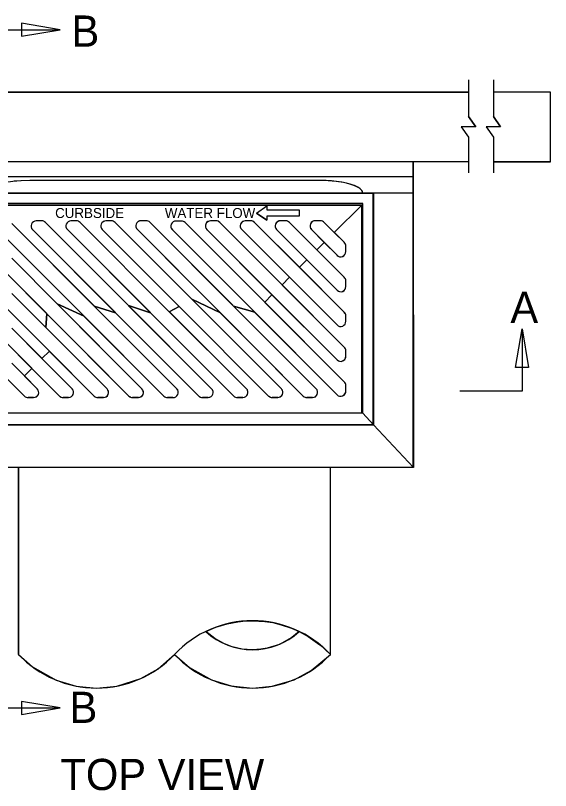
# Model space of a CAD drawing. Extents: x 2.3 to 15.4, y 0.6 to 10.3.
# Drawn here: x 3.376 to 5.521, y 1.965 to 5.071 of the extents above; entities that cross this region are included whole.
import ezdxf

# ---------------------------------------------------------------- set-up
doc = ezdxf.new("R2010")
doc.units = 0
for name, color, linetype in [('SD_P_Dimension Lines', 7, 'Continuous'), ('SD_P_Dimension Text', 7, 'Continuous'), ('SD_P_Prop Object Lines', 7, 'Continuous'), ('SD_P_Shading', 7, 'Continuous'), ('SD_P_Subtitles', 7, 'Continuous'), ('SD_X_Exist Object Lines', 7, 'Continuous')]:
    doc.layers.add(name, color=color, linetype=linetype)

msp = doc.modelspace()

# ---------------------------------------------------------------- linework, layer by layer
at = {"layer": 'SD_P_Dimension Lines'}
for p, q in [((3.5554, 5.014), (3.3994, 5.04)), ((3.3994, 5.04), (3.3994, 4.988)), ((3.3054, 5.014), (3.5554, 5.014)), ((3.3994, 4.988), (3.5554, 5.014)), ((5.381, 3.66), (5.407, 3.816)), ((5.407, 3.816), (5.407, 3.566)), ((5.407, 3.816), (5.433, 3.66)), ((5.433, 3.66), (5.381, 3.66)), ((5.407, 3.566), (5.157, 3.566)), ((3.5554, 2.296), (3.3994, 2.322)), ((3.3994, 2.322), (3.3994, 2.27)), ((3.3054, 2.296), (3.5554, 2.296)), ((3.3994, 2.27), (3.5554, 2.296))]:
    msp.add_line(p, q, dxfattribs=at)
at = {"layer": 'SD_P_Prop Object Lines'}
for p, q in [((5.1921, 4.764), (2.8339, 4.764)), ((5.521, 4.764), (5.2923, 4.764)), ((5.521, 4.485), (5.521, 4.764)), ((5.1921, 4.485), (2.8339, 4.485)), ((4.971, 3.26), (4.971, 4.485)), ((5.521, 4.485), (5.2923, 4.485)), ((4.971, 4.424), (3.055, 4.424)), ((4.593, 4.41), (3.433, 4.41)), ((4.971, 4.359), (3.055, 4.359)), ((4.81, 3.43), (4.81, 4.359)), ((4.768, 4.317), (3.258, 4.317)), ((4.768, 3.477), (4.768, 4.317)), ((4.764, 4.311), (3.263, 4.311)), ((4.764, 3.478), (4.764, 4.311)), ((3.361, 4.237), (4.023, 3.575)), ((3.4813, 4.2481), (3.4593, 4.2481)), ((3.496, 4.242), (4.162, 3.575)), ((3.6203, 4.2481), (3.5983, 4.2481)), ((3.635, 4.242), (3.992, 3.883)), ((3.7603, 4.2481), (3.7383, 4.2481)), ((3.775, 4.242), (4.083, 3.934)), ((3.9004, 4.2484), (3.8784, 4.2484)), ((3.9147, 4.2423), (4.582, 3.575)), ((4.0412, 4.2471), (4.0192, 4.2471)), ((4.056, 4.241), (4.694, 3.603)), ((4.1802, 4.2481), (4.1582, 4.2481)), ((4.195, 4.242), (4.694, 3.742)), ((4.3192, 4.2481), (4.2972, 4.2481)), ((4.334, 4.242), (4.694, 3.882)), ((4.4592, 4.2481), (4.4372, 4.2481)), ((4.474, 4.242), (4.694, 4.022)), ((4.5992, 4.2481), (4.5779, 4.2486)), ((4.614, 4.242), (4.694, 4.162)), ((3.444, 4.213), (4.111, 3.546)), ((3.584, 4.213), (4.251, 3.546)), ((3.724, 4.213), (4.032, 3.905)), ((3.865, 4.213), (4.53, 3.546)), ((4.005, 4.212), (4.665, 3.551)), ((4.143, 4.213), (4.665, 3.691)), ((4.283, 4.213), (4.665, 3.831)), ((4.423, 4.213), (4.665, 3.97)), ((4.563, 4.213), (4.665, 4.11)), ((3.332, 4.186), (3.971, 3.546)), ((4.7006, 4.1248), (4.7006, 4.1468)), ((3.361, 4.098), (3.724, 3.734)), ((3.332, 4.046), (3.672, 3.706)), ((4.7006, 3.9848), (4.7006, 4.0068)), ((3.361, 3.957), (3.634, 3.684)), ((4.083, 3.934), (4.442, 3.575)), ((3.332, 3.906), (3.692, 3.546)), ((3.993, 3.884), (4.302, 3.575)), ((4.032, 3.905), (4.391, 3.546)), ((4.7006, 3.8457), (4.7006, 3.8677)), ((3.361, 3.818), (3.603, 3.575)), ((3.332, 3.767), (3.552, 3.546)), ((3.724, 3.734), (3.883, 3.575)), ((4.7006, 3.7058), (4.7006, 3.7278)), ((3.671, 3.706), (3.831, 3.546)), ((3.361, 3.678), (3.463, 3.575)), ((3.634, 3.684), (3.743, 3.575)), ((3.332, 3.626), (3.412, 3.546)), ((4.7006, 3.5658), (4.7006, 3.5878)), ((3.4487, 3.5399), (3.4267, 3.5399)), ((3.5887, 3.54), (3.5667, 3.54)), ((3.7287, 3.5399), (3.7067, 3.5399)), ((3.8687, 3.5399), (3.8457, 3.5399)), ((4.0068, 3.5399), (3.9858, 3.5399)), ((4.1488, 3.5399), (4.1258, 3.5399)), ((4.2877, 3.54), (4.2657, 3.54)), ((4.4277, 3.54), (4.4057, 3.54)), ((4.5667, 3.5399), (4.5447, 3.5399)), ((4.768, 3.477), (3.258, 3.477)), ((4.764, 3.478), (3.263, 3.478)), ((4.81, 3.43), (3.216, 3.43)), ((4.971, 3.26), (3.055, 3.26)), ((3.3887, 2.5107), (3.3887, 3.2601)), ((4.6387, 2.5107), (4.6387, 3.2601))]:
    msp.add_line(p, q, dxfattribs=at)
for centre, radius, start, end in [((3.4593, 4.2273), 0.0208, 90, 224.7854), ((3.4813, 4.2273), 0.0208, 45, 90), ((3.5984, 4.2276), 0.0205, 90.3846, 225.3846), ((3.6203, 4.2273), 0.0208, 45, 90), ((3.7384, 4.2276), 0.0205, 90.3846, 225.3846), ((3.7603, 4.2273), 0.0208, 45, 90), ((3.8789, 4.228), 0.0204, 91.6629, 226.9221), ((3.9, 4.2276), 0.0208, 45, 90), ((4.0194, 4.2266), 0.0205, 90.3846, 225.3846), ((4.0412, 4.2263), 0.0208, 45, 90), ((4.1582, 4.2273), 0.0208, 90, 224.8887), ((4.1802, 4.2273), 0.0208, 45, 90), ((4.2974, 4.2276), 0.0205, 90.3446, 225.4246), ((4.3192, 4.2273), 0.0208, 45, 90), ((4.4374, 4.2276), 0.0205, 90.3846, 225.3846), ((4.4592, 4.2273), 0.0208, 45, 90), ((4.5778, 4.2277), 0.0209, 89.9103, 224.6783), ((4.5992, 4.2273), 0.0208, 45, 90), ((4.6788, 4.1464), 0.0217, 0.8217, 45.8217), ((4.6797, 4.1248), 0.0208, 224.9478, 0), ((4.6788, 4.0065), 0.0217, 0.7976, 45.7976), ((4.6797, 3.9848), 0.0208, 225, 0), ((4.68, 3.8669), 0.0206, 2.3121, 47.3121), ((4.6798, 3.8457), 0.0208, 224.843, 0), ((4.6801, 3.727), 0.0205, 2.2405, 47.2405), ((4.6797, 3.7058), 0.0208, 225, 0), ((4.6788, 3.5875), 0.0217, 0.7976, 45.7976), ((3.4486, 3.5604), 0.0205, 270.3846, 45.3846), ((3.5886, 3.5605), 0.0205, 270.3393, 45.3393), ((3.7286, 3.5604), 0.0205, 270.3846, 45.3846), ((3.8686, 3.5604), 0.0205, 270.3846, 45.3846), ((4.0076, 3.5608), 0.0209, 267.7005, 42.7005), ((4.1481, 3.5602), 0.0203, 271.879, 46.879), ((4.2876, 3.5605), 0.0205, 270.3846, 45.3846), ((4.4276, 3.5605), 0.0205, 270.2929, 45.2929), ((4.5667, 3.5608), 0.0208, 270, 45), ((3.4267, 3.5608), 0.0208, 225, 270), ((3.5667, 3.5608), 0.0208, 225.0894, 270), ((3.7067, 3.5608), 0.0208, 225, 270), ((3.8457, 3.5608), 0.0208, 225, 270), ((3.9858, 3.5607), 0.0208, 224.8794, 270), ((4.1258, 3.5607), 0.0208, 224.8422, 270), ((4.2657, 3.5608), 0.0208, 225.1108, 270), ((4.4057, 3.5608), 0.0208, 225.1807, 270), ((4.5447, 3.5608), 0.0208, 225, 270), ((4.6797, 3.5658), 0.0208, 225, 0), ((4.3262, 2.2164), 0.4293, 43.281, 136.719), ((4.3262, 2.805), 0.2759, 227.1935, 312.8065), ((3.7012, 2.805), 0.4293, 223.281, 316.719), ((4.3262, 2.805), 0.4293, 223.281, 316.719)]:
    msp.add_arc(centre, radius, start, end, dxfattribs=at)
for centre, major_axis, start_param, end_param in [((3.4337, 4.3591), (-0.175, 0), 4.712389, 6.283185), ((4.5937, 4.3591), (0.175, 0), 0, 1.570796)]:
    msp.add_ellipse(centre, major_axis=major_axis, ratio=0.291429, start_param=start_param, end_param=end_param, dxfattribs=at)
at = {"layer": 'SD_P_Shading'}
for points in [[(2.8339, 4.764), (5.1921, 4.764), (5.1921, 4.6656), (5.221, 4.6245), (5.1632, 4.6245), (5.1921, 4.5835), (5.1921, 4.485), (4.971, 4.485), (4.9717, 3.2601), (4.8107, 3.4301), (4.8107, 4.3591), (4.7687, 4.3591), (4.7675, 4.3654), (4.7646, 4.3703), (4.7585, 4.3765), (4.7508, 4.3821), (4.7354, 4.3891), (4.7204, 4.3943), (4.7033, 4.3992), (4.6839, 4.4029), (4.6633, 4.4058), (4.6425, 4.4083), (4.6221, 4.4094), (4.5937, 4.4101), (3.4337, 4.4101), (3.3969, 4.4089), (3.3713, 4.4067)], [(3.2637, 4.3111), (4.764, 4.311), (4.654, 4.202), (4.614, 4.242), (4.6107, 4.2447), (4.6072, 4.2466), (4.603, 4.2478), (4.5992, 4.2481), (4.5779, 4.2486), (4.5723, 4.2479), (4.5667, 4.2454), (4.5625, 4.2419), (4.5586, 4.2358), (4.5571, 4.23), (4.5574, 4.2233), (4.5596, 4.2176), (4.563, 4.213), (4.614, 4.1615), (4.584, 4.132), (4.474, 4.242), (4.4711, 4.2445), (4.4672, 4.2466), (4.4638, 4.2476), (4.4592, 4.2481), (4.4372, 4.2481), (4.4324, 4.2475), (4.4264, 4.245), (4.4221, 4.2413), (4.4184, 4.2354), (4.417, 4.2298), (4.4172, 4.224), (4.4195, 4.2176), (4.423, 4.213), (4.544, 4.0915), (4.514, 4.062), (4.334, 4.242), (4.3312, 4.2444), (4.3272, 4.2466), (4.3234, 4.2477), (4.3192, 4.2481), (4.2972, 4.2481), (4.2918, 4.2474), (4.2865, 4.245), (4.2817, 4.2408), (4.2784, 4.2354), (4.277, 4.2295), (4.2773, 4.2233), (4.2794, 4.2177), (4.283, 4.213), (4.474, 4.022), (4.4445, 3.992), (4.195, 4.242), (4.1919, 4.2445), (4.1882, 4.2466), (4.1844, 4.2477), (4.1802, 4.2481), (4.1582, 4.2481), (4.1526, 4.2473), (4.1471, 4.2449), (4.1424, 4.2409), (4.139, 4.2353), (4.1376, 4.2303), (4.1376, 4.2243), (4.1394, 4.2183), (4.143, 4.213), (4.404, 3.952), (4.375, 3.922), (4.056, 4.241), (4.0527, 4.2437), (4.0492, 4.2456), (4.0453, 4.2467), (4.0412, 4.2471), (4.0192, 4.2471), (4.0142, 4.2465), (4.0083, 4.2439), (4.0038, 4.24), (4.0004, 4.2344), (3.999, 4.2288), (3.9994, 4.2221), (4.0016, 4.2164), (4.005, 4.212), (4.335, 3.8815), (4.2505, 3.9065), (3.9147, 4.2423), (3.9113, 4.245), (3.908, 4.2468), (3.9041, 4.248), (3.9, 4.2484), (3.8784, 4.2484), (3.8732, 4.2476), (3.8678, 4.2451), (3.8628, 4.2405), (3.8598, 4.2352), (3.8585, 4.2288), (3.8589, 4.2237), (3.8611, 4.218), (3.865, 4.213), (4.1975, 3.8795), (4.083, 3.934), (3.775, 4.242), (3.7719, 4.2446), (3.7682, 4.2466), (3.7642, 4.2478), (3.7603, 4.2481), (3.7383, 4.2481), (3.7327, 4.2473), (3.7272, 4.2448), (3.7224, 4.2404), (3.7194, 4.2354), (3.718, 4.2296), (3.7183, 4.2233), (3.7203, 4.2179), (3.724, 4.213), (4.032, 3.905), (3.992, 3.883), (3.635, 4.242), (3.6317, 4.2447), (3.6282, 4.2466), (3.6245, 4.2477), (3.6203, 4.2481), (3.5983, 4.2481), (3.593, 4.2474), (3.587, 4.2447), (3.5825, 4.2406), (3.5794, 4.2354), (3.578, 4.23), (3.5783, 4.2234), (3.5805, 4.2176), (3.584, 4.213), (3.9175, 3.8795), (3.829, 3.9085), (3.496, 4.242), (3.4929, 4.2446), (3.4892, 4.2466), (3.4853, 4.2477), (3.4813, 4.2481), (3.4593, 4.2481), (3.4536, 4.2473), (3.4476, 4.2445), (3.4432, 4.2406), (3.44, 4.2353), (3.4385, 4.2297), (3.4387, 4.2239), (3.4407, 4.2178), (3.444, 4.213), (3.7775, 3.8795), (3.692, 3.906), (3.361, 4.237)], [(3.372, 3.586), (3.412, 3.546), (3.4152, 3.5434), (3.4187, 3.5415), (3.4229, 3.5403), (3.4267, 3.5399), (3.4487, 3.5399), (3.4547, 3.5409), (3.4602, 3.5436), (3.4646, 3.5476), (3.4676, 3.5527), (3.469, 3.559), (3.4688, 3.5641), (3.4668, 3.5699), (3.463, 3.575), (3.412, 3.6265), (3.442, 3.6565), (3.552, 3.546), (3.5549, 3.5436), (3.5587, 3.5415), (3.5625, 3.5404), (3.5654, 3.5401), (3.5887, 3.54), (3.5947, 3.5409), (3.6005, 3.5438), (3.605, 3.5482), (3.6076, 3.5527), (3.609, 3.5591), (3.6086, 3.5648), (3.6066, 3.5702), (3.603, 3.575), (3.482, 3.6965), (3.512, 3.726), (3.692, 3.546), (3.6951, 3.5435), (3.6987, 3.5415), (3.7022, 3.5404), (3.7067, 3.5399), (3.7287, 3.5399), (3.7352, 3.541), (3.7405, 3.5437), (3.7449, 3.548), (3.7476, 3.5527), (3.749, 3.5586), (3.7486, 3.5649), (3.7468, 3.5699), (3.743, 3.575), (3.4975, 3.8205), (3.502, 3.876), (3.831, 3.546), (3.8339, 3.5436), (3.8377, 3.5415), (3.8412, 3.5404), (3.8457, 3.5399), (3.8687, 3.5399), (3.8747, 3.5409), (3.8805, 3.5438), (3.8849, 3.5481), (3.8876, 3.5527), (3.889, 3.5588), (3.8885, 3.5653), (3.8866, 3.5702), (3.883, 3.575), (3.5425, 3.916), (3.6515, 3.866), (3.971, 3.546), (3.974, 3.5435), (3.9778, 3.5415), (3.9815, 3.5403), (3.9858, 3.5399), (4.0068, 3.5399), (4.0133, 3.5407), (4.0187, 3.5431), (4.0235, 3.5472), (4.0266, 3.552), (4.0283, 3.5577), (4.0282, 3.5643), (4.0262, 3.5704), (4.023, 3.575), (3.692, 3.906), (3.7775, 3.8795), (4.111, 3.546), (4.1139, 3.5436), (4.1178, 3.5415), (4.1216, 3.5403), (4.1258, 3.5399), (4.1488, 3.5399), (4.1544, 3.5409), (4.1601, 3.5438), (4.1644, 3.548), (4.1671, 3.553), (4.1683, 3.5585), (4.168, 3.5643), (4.1657, 3.5704), (4.162, 3.575), (3.829, 3.9085), (3.9175, 3.8795), (4.251, 3.546), (4.2541, 3.5435), (4.2577, 3.5415), (4.2618, 3.5403), (4.2657, 3.54), (4.2877, 3.54), (4.2936, 3.5409), (4.2998, 3.544), (4.304, 3.5482), (4.3066, 3.5527), (4.3079, 3.558), (4.3079, 3.5632), (4.3062, 3.5691), (4.3043, 3.5723), (4.302, 3.575), (3.992, 3.883), (4.032, 3.905), (4.391, 3.546), (4.394, 3.5436), (4.3977, 3.5416), (4.4018, 3.5403), (4.4057, 3.54), (4.4277, 3.54), (4.4337, 3.5409), (4.439, 3.5435), (4.444, 3.5482), (4.4465, 3.5527), (4.448, 3.5588), (4.4477, 3.5641), (4.446, 3.5694), (4.4444, 3.5721), (4.442, 3.575), (4.083, 3.934), (4.1975, 3.8795), (4.53, 3.546), (4.5331, 3.5434), (4.5367, 3.5415), (4.5405, 3.5404), (4.5447, 3.5399), (4.5667, 3.5399), (4.5736, 3.5411), (4.5789, 3.5438), (4.5833, 3.5481), (4.586, 3.5528), (4.5874, 3.5581), (4.5872, 3.5643), (4.5852, 3.5704), (4.5815, 3.5755), (4.2505, 3.9065), (4.335, 3.8815), (4.665, 3.551), (4.6696, 3.5475), (4.6747, 3.5456), (4.6813, 3.545), (4.6877, 3.5465), (4.6933, 3.55), (4.6973, 3.5546), (4.6998, 3.5603), (4.7006, 3.5658), (4.7006, 3.5878), (4.7001, 3.5921), (4.6988, 3.5961), (4.6968, 3.5997), (4.694, 3.603), (4.375, 3.922), (4.404, 3.952), (4.665, 3.691), (4.6705, 3.6871), (4.6754, 3.6854), (4.6817, 3.685), (4.6877, 3.6865), (4.6929, 3.6897), (4.6961, 3.6929), (4.6992, 3.6984), (4.7003, 3.7023), (4.7006, 3.7058), (4.7006, 3.7278), (4.6999, 3.7321), (4.6987, 3.7356), (4.6969, 3.7387), (4.694, 3.742), (4.4445, 3.992), (4.474, 4.022), (4.665, 3.831), (4.6703, 3.8272), (4.6754, 3.8253), (4.6817, 3.825), (4.6877, 3.8265), (4.6928, 3.8295), (4.6971, 3.8342), (4.6997, 3.8398), (4.7006, 3.8457), (4.7006, 3.8677), (4.7, 3.872), (4.6988, 3.8753), (4.697, 3.8786), (4.694, 3.882), (4.514, 4.062), (4.544, 4.0915), (4.665, 3.97), (4.6706, 3.966), (4.6756, 3.9643), (4.6815, 3.964), (4.6877, 3.9655), (4.6936, 3.9692), (4.6976, 3.974), (4.6996, 3.9785), (4.7006, 3.9848), (4.7006, 4.0068), (4.7002, 4.0105), (4.6988, 4.0151), (4.697, 4.0183), (4.694, 4.022), (4.584, 4.132), (4.614, 4.1615), (4.665, 4.11), (4.6702, 4.1062), (4.6753, 4.1044), (4.682, 4.104), (4.6877, 4.1055), (4.6923, 4.1081), (4.6967, 4.1127), (4.6994, 4.118), (4.7006, 4.1248), (4.7006, 4.1468), (4.7001, 4.151), (4.6988, 4.155), (4.6966, 4.159), (4.694, 4.162), (4.654, 4.202), (4.764, 4.311), (4.764, 3.478), (3.2637, 3.4781)], [(3.332, 4.186), (3.6515, 3.866), (3.5425, 3.916), (3.361, 4.098)], [(3.332, 4.046), (3.502, 3.876), (3.4975, 3.8205), (3.361, 3.957)], [(3.332, 3.906), (3.512, 3.726), (3.482, 3.6965), (3.361, 3.818)], [(3.332, 3.767), (3.442, 3.6565), (3.412, 3.6265), (3.361, 3.678)], [(3.2167, 3.4301), (4.8107, 3.4301), (4.9717, 3.2601), (3.055, 3.26)]]:
    msp.add_lwpolyline(points, dxfattribs=at)
for points in [[(5.2923, 4.764), (5.2923, 4.6656), (5.3211, 4.6245), (5.2634, 4.6245), (5.2923, 4.5835), (5.2923, 4.485), (5.521, 4.485), (5.521, 4.764)], [(3.2167, 3.4301), (3.2167, 4.3591), (4.8107, 4.3591), (4.8107, 3.4301), (4.7687, 3.4771), (4.7647, 4.3111), (3.2637, 4.3111), (3.2637, 3.4781), (4.7687, 3.4771), (4.8107, 3.4301)], [(4.3838, 4.3078), (4.3838, 4.2918), (4.5133, 4.2918), (4.5133, 4.2665), (4.3838, 4.2665), (4.3838, 4.2505), (4.342, 4.2792)], [(3.3887, 3.2601), (3.3887, 2.5107), (3.4442, 2.4611), (3.5387, 2.4077), (3.6187, 2.3837), (3.7012, 2.3757), (3.7823, 2.3834), (3.8791, 2.4143), (3.9476, 2.4535), (4.0137, 2.5107), (4.0732, 2.4582), (4.1614, 2.4086), (4.2412, 2.3842), (4.3262, 2.3757), (4.4048, 2.383), (4.4926, 2.4093), (4.5612, 2.4458), (4.6387, 2.5107), (4.5963, 2.55), (4.5484, 2.5837), (4.5137, 2.6025), (4.4843, 2.5788), (4.434, 2.551), (4.3855, 2.5355), (4.3595, 2.5311), (4.3262, 2.529), (4.2848, 2.5322), (4.2447, 2.5414), (4.2115, 2.554), (4.1756, 2.5738), (4.1387, 2.6025), (4.1791, 2.6197), (4.2241, 2.6333), (4.2674, 2.6416), (4.2975, 2.6447), (4.3262, 2.6457), (4.3755, 2.6428), (4.4072, 2.6379), (4.4417, 2.6298), (4.4828, 2.6161), (4.5137, 2.6025), (4.55, 2.5827), (4.5873, 2.5563), (4.6076, 2.5405), (4.6387, 2.5107), (4.6387, 3.2601)]]:
    msp.add_lwpolyline(points, close=True, dxfattribs=at)
at = {"layer": 'SD_X_Exist Object Lines'}
for p, q in [((5.1921, 4.813), (5.1921, 4.6656)), ((5.2923, 4.813), (5.2923, 4.6656)), ((5.221, 4.6245), (5.1921, 4.6656)), ((5.3211, 4.6245), (5.2923, 4.6656)), ((5.221, 4.6245), (5.1632, 4.6245)), ((5.1632, 4.6245), (5.1921, 4.5835)), ((5.3211, 4.6245), (5.2634, 4.6245)), ((5.2634, 4.6245), (5.2923, 4.5835)), ((5.1921, 4.5835), (5.1921, 4.441)), ((5.2923, 4.5835), (5.2923, 4.441)), ((4.342, 4.2792), (4.3838, 4.3078)), ((4.3838, 4.3078), (4.3838, 4.2918)), ((4.3838, 4.2918), (4.5133, 4.2918)), ((4.5133, 4.2918), (4.5133, 4.2665)), ((4.342, 4.2792), (4.3838, 4.2505)), ((4.3838, 4.2665), (4.3838, 4.2505)), ((4.5133, 4.2665), (4.3838, 4.2665))]:
    msp.add_line(p, q, dxfattribs=at)

# ---------------------------------------------------------------- texts
at = {"layer": 'SD_P_Dimension Text'}
for s, height, p in [('B', 0.125, (3.6004, 4.946)), ('CURBSIDE', 0.04, (3.5349, 4.2595)), ('WATER FLOW', 0.04, (3.9747, 4.2595)), ('A', 0.125, (5.3601, 3.8389)), ('B', 0.125, (3.5926, 2.236))]:
    msp.add_text(s, height=height, dxfattribs=at).set_placement(p)
at = {"layer": 'SD_P_Subtitles'}
msp.add_text('TOP VIEW', height=0.125, dxfattribs=at).set_placement((3.556, 1.9671))

doc.saveas('drawing.dxf')
